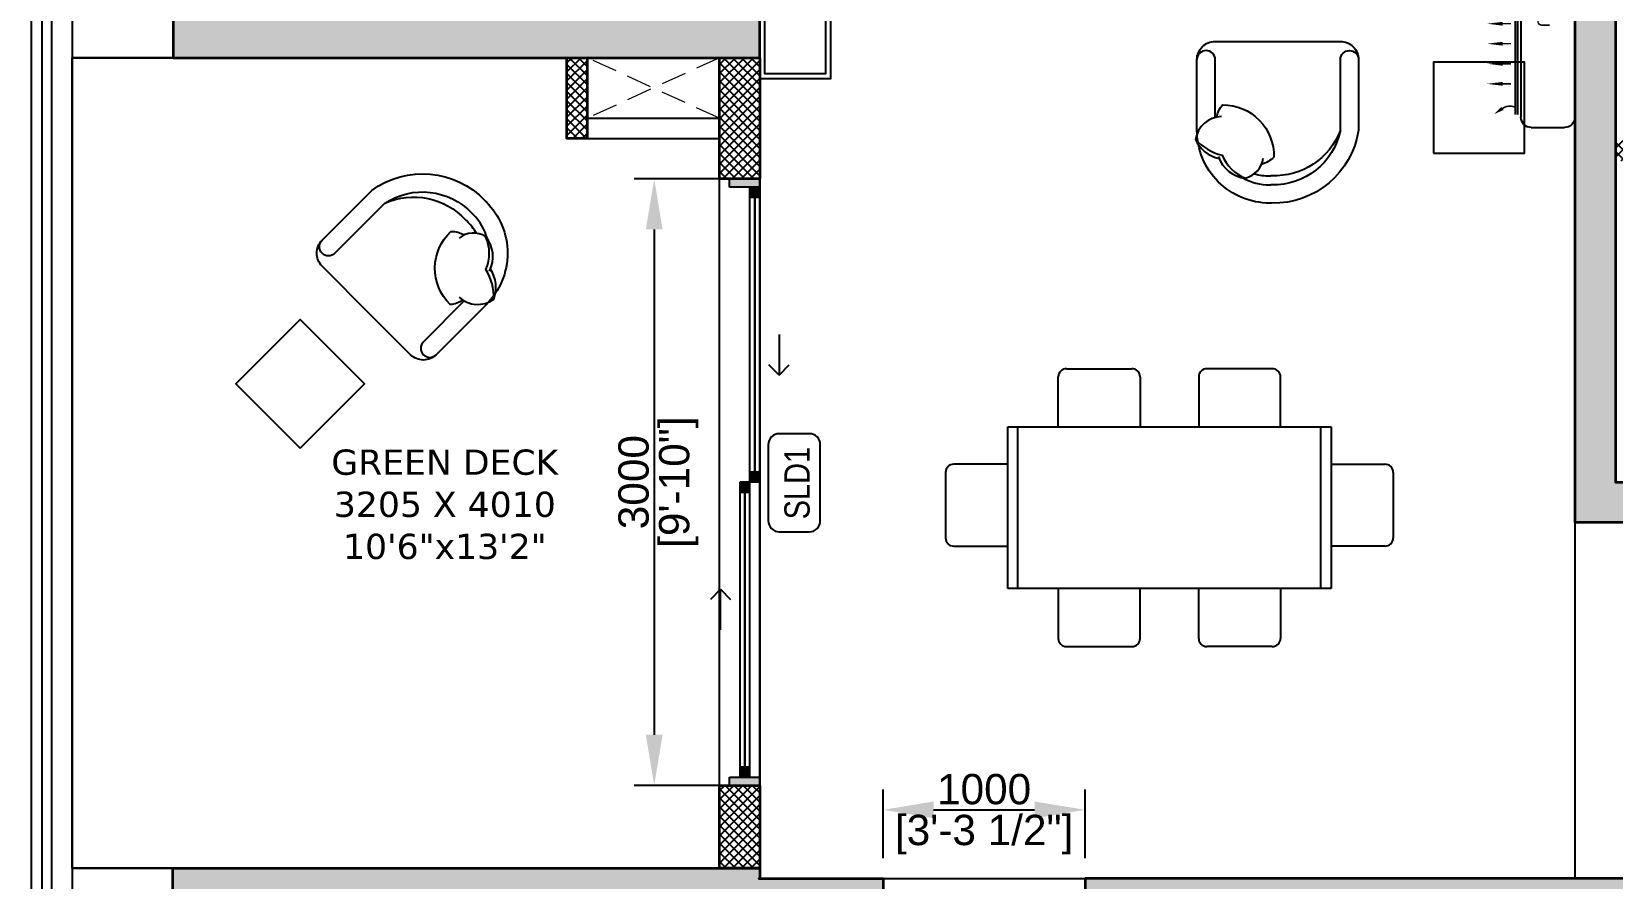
# Model space of a CAD drawing. Header units: millimetres. Extents: x 94643 to 134206, y 115494 to 180803.
# Drawn here: x 99711 to 107536, y 163878 to 168066 of the extents above; entities that cross this region are included whole.
import ezdxf
from ezdxf.enums import TextEntityAlignment as Align

# ---------------------------------------------------------------- set-up
doc = ezdxf.new("R2010")
doc.units = ezdxf.units.MM
doc.linetypes.add('( Hidden )', pattern=[0.375, 0.25, -0.125])
for name, color, linetype in [('A-1S Sofa', 253, 'Continuous'), ('A-AC', 252, 'Continuous'), ('A-Dimensions', 4, 'Continuous'), ('A-Dining Table', 253, 'Continuous'), ('A-Door', 11, 'Continuous'), ('A-Door Line', 8, 'Continuous'), ('A-Elevation 10', 8, 'Continuous'), ('A-Furniture', 8, 'Continuous'), ('A-Hatch', 252, 'Continuous'), ('A-Railing', 6, 'Continuous'), ('A-Room Boundary', 44, 'Continuous'), ('A-Shaft Line', 253, 'Continuous'), ('A-Shaft Wall', 253, 'Continuous'), ('A-Sofa Center  Table', 253, 'Continuous'), ('A-Sofa Side Table', 253, 'Continuous'), ('A-Text Main', 44, 'Continuous'), ('A-TV Unit', 252, 'Continuous')]:
    doc.layers.add(name, color=color, linetype=linetype)
doc.layers.add('A-Wall', color=240, linetype='Continuous', lineweight=35)
doc.styles.add('2024-08-29_TOWER-A$0$simplex-0.8', font='simplex.shx', dxfattribs={"width": 0.8})
doc.styles.add('3.5BHK EAST_UN-1$0$grid_text', font='verdana.ttf')
doc.styles.add('3BHK  WEST_UN-2$0$AMISH', font='arial.ttf')
doc.styles.add('ARIAL', font='ARIALN.TTF')
doc.styles.add('S', font='arial.ttf', dxfattribs={"height": 150})
doc.dimstyles.new('DIMSMALL', dxfattribs={"dimtxt": 150, "dimasz": 250, "dimexe": 100, "dimexo": 100, "dimgap": 25, "dimtad": 1, "dimdec": 0, "dimzin": 0, "dimdsep": 46, "dimtxsty": 'S', "dimcen": 0, "dimdle": 100, "dimclrd": 8, "dimclre": 8, "dimclrt": 256, "dimazin": 0, "dimtfac": 1, "dimtdec": 0, "dimtix": 1, "dimtmove": 0, "dimatfit": 3, "dimldrblk": '12_DatumFilled', "dimfxl": 1, "dimtolj": 1, "dimtzin": 0, "dimlwd": -1, "dimlwe": -1, "dimarcsym": 1})

# ---------------------------------------------------------------- blocks, each defined once
blk = doc.blocks.new('*D164')
at = {"layer": 'A-Dimensions', "color": 8, "transparency": 16777216}
for p, q in [((103925.7, 163977.6), (103925.7, 164316.5)), ((104925.7, 163977.6), (104925.7, 164316.5)), ((104175.7, 164216.5), (104675.7, 164216.5))]:
    blk.add_line(p, q, dxfattribs=at)
for points in [[(104175.7, 164258.2), (104175.7, 164174.9), (103925.7, 164216.5)], [(104675.7, 164258.2), (104675.7, 164174.9), (104925.7, 164216.5)]]:
    blk.add_solid(points, dxfattribs=at)
at = {"layer": 'Defpoints', "color": 0, "transparency": 16777216}
for p in [(104925.7, 164216.5), (103925.7, 163877.6), (104925.7, 163877.6)]:
    blk.add_point(p, dxfattribs=at)
at = {"layer": 'A-Dimensions', "lineweight": 30, "transparency": 16777216, "char_height": 150, "attachment_point": 5, "style": 'S'}
for s, insert in [('\\A1;1000', (104425.7, 164318.1)), ('\\A1;[3\'-3 1/2"]', (104425.7, 164094.4))]:
    blk.add_mtext(s, dxfattribs=dict(at, insert=insert))
blk = doc.blocks.new('12_DatumFilled')
at = {"color": 8, "linetype": 'ByBlock'}
blk.add_solid([(0, 0.577), (-1, 0), (0, -0.577)], dxfattribs=at)
blk = doc.blocks.new('*D169')
at = {"layer": 'A-Dimensions', "color": 8, "transparency": 16777216}
for p, q in [((103210.7, 167337.7), (102692.8, 167337.7)), ((102792.8, 167087.7), (102792.8, 164587.7)), ((103210.7, 164337.7), (102692.8, 164337.7))]:
    blk.add_line(p, q, dxfattribs=at)
for points in [[(102751.2, 167087.7), (102834.5, 167087.7), (102792.8, 167337.7)], [(102751.2, 164587.7), (102834.5, 164587.7), (102792.8, 164337.7)]]:
    blk.add_solid(points, dxfattribs=at)
at = {"layer": 'Defpoints', "color": 0, "transparency": 16777216}
for p in [(103310.7, 167337.7), (102792.8, 164337.7), (103310.7, 164337.7)]:
    blk.add_point(p, dxfattribs=at)
at = {"layer": 'A-Dimensions', "lineweight": 30, "transparency": 16777216, "char_height": 150, "attachment_point": 5, "rotation": 90, "style": 'S'}
for s, insert in [('\\A1;[9\'-10"]', (102914, 165837.7)), ('\\A1;3000', (102691.2, 165837.7))]:
    blk.add_mtext(s, dxfattribs=dict(at, insert=insert))
blk = doc.blocks.new('A$C8b2f540c')
at = {"layer": 'A-Door', "linetype": 'Continuous'}
for points in [[(50, 3000), (50, 2960), (200, 2960), (200, 3000)], [(200, 2960), (150, 2960), (150, 2910), (200, 2910)], [(100, 1500), (100, 1450), (150, 1450), (150, 1500)], [(150, 1500), (200, 1500), (200, 1550), (150, 1550)], [(150, 40), (150, 90), (100, 90), (100, 40)], [(50, 40), (50, 0), (200, 0), (200, 40)]]:
    blk.add_hatch(color=256, dxfattribs=at).paths.add_polyline_path(points)
for p, q in [((50, 3000), (0, 3000)), ((0, 0), (0, 3000)), ((50, 3000), (0, 3000)), ((200, 3000), (50, 3000)), ((50, 3000), (200, 3000)), ((50, 2960), (50, 3000)), ((200, 3000), (50, 3000)), ((200, 3000), (50, 3000)), ((200, 0), (200, 3000)), ((200, 3000), (200, 2960)), ((200, 2960), (50, 2960)), ((150, 2910), (150, 2960)), ((150, 2960), (200, 2960)), ((200, 2910), (150, 2910)), ((175, 2910), (175, 1550)), ((200, 2960), (200, 2910)), ((295, 2230), (295, 2030)), ((295, 2030), (245, 2080)), ((295, 2030), (345, 2080)), ((100, 1500), (100, 1450)), ((150, 1500), (100, 1500)), ((150, 1500), (150, 1550)), ((150, 1550), (200, 1550)), ((200, 1500), (150, 1500)), ((150, 1450), (150, 1500)), ((200, 1550), (200, 1500)), ((100, 1450), (150, 1450)), ((125, 90), (125, 1450)), ((5, 970), (-45, 920)), ((5, 770), (5, 970)), ((5, 970), (55, 920)), ((150, 90), (100, 90)), ((100, 90), (100, 40)), ((150, 40), (150, 90)), ((50, 0), (0, 0)), ((50, 0), (0, 0)), ((50, 40), (200, 40)), ((50, 0), (50, 40)), ((200, 0), (50, 0)), ((200, 0), (50, 0)), ((200, 0), (50, 0)), ((200, 0), (50, 0)), ((100, 40), (150, 40)), ((200, 40), (200, 0))]:
    blk.add_line(p, q, dxfattribs=at)
at = {"layer": 'A-Door', "linetype": 'Continuous', "flags": 128}
for points in [[(175, 2910), (175, 1550), (150, 1550), (150, 2910)], [(200, 2910), (200, 1550), (175, 1550), (175, 2910)], [(125, 90), (125, 1450), (100, 1450), (100, 90)], [(150, 90), (150, 1450), (125, 1450), (125, 90)]]:
    blk.add_lwpolyline(points, close=True, dxfattribs=at)
blk = doc.blocks.new('A$C81f2a20b')
at = {"layer": 'A-Dining Table', "linetype": 'Continuous'}
for p, q in [((250.1, 800), (250.1, 1046.8)), ((290.6, 1087.3), (614.6, 1087.3)), ((655.1, 1046.8), (655.1, 800)), ((944.9, 1046.8), (944.9, 800)), ((1309.4, 1087.3), (985.4, 1087.3)), ((1349.9, 800), (1349.9, 1046.8)), ((0, 0), (0, 800)), ((0, 800), (1600, 800)), ((50, 0), (50, 800)), ((1550, 0), (1550, 800)), ((1600, 800), (1600, 0)), ((-307.7, 574.2), (-307.7, 250.2)), ((0, 614.7), (-267.2, 614.7)), ((1600, 614.7), (1867.2, 614.7)), ((1907.7, 574.2), (1907.7, 250.2)), ((-267.2, 209.7), (0, 209.7)), ((1867.2, 209.7), (1600, 209.7)), ((1600, 0), (0, 0)), ((250.1, 0), (250.1, -246.8)), ((655.1, -246.8), (655.1, 0)), ((944.9, -246.8), (944.9, 0)), ((1349.9, 0), (1349.9, -246.8)), ((290.6, -287.3), (614.6, -287.3)), ((1309.4, -287.3), (985.4, -287.3))]:
    blk.add_line(p, q, dxfattribs=at)
for centre, start, end in [((290.6, 1046.8), 90, 180), ((614.6, 1046.8), 0, 90), ((985.4, 1046.8), 90, 180), ((1309.4, 1046.8), 0, 90), ((-267.2, 574.2), 90, 180), ((1867.2, 574.2), 0, 90), ((-267.2, 250.2), 180, 270), ((1867.2, 250.2), 270, 0), ((290.6, -246.8), 180, 270), ((614.6, -246.8), 270, 0), ((985.4, -246.8), 180, 270), ((1309.4, -246.8), 270, 0)]:
    blk.add_arc(centre, 40.5, start, end, dxfattribs=at)
blk = doc.blocks.new('3BHK  WEST_UN-3$0$A$Ce69b8bcf')
at = {"layer": 'A-1S Sofa'}
for points in [[(800.1, 434.8), (800.1, 90.2, -0.414214), (709.9, 0), (360.8, 0, -0.376272), (0.1, 430.3), (0.1, 434.8), (0.1, 439.3, -0.414214), (360.8, 800), (709.9, 800, -0.414214), (800.1, 709.8), (800.1, 434.8)], [(315.3, 807.4, 0.14773), (237.8, 675.6, 0.213343), (124.1, 559.4, 0.178662)], [(428.9, 678.2, 0.356772), (315.3, 807.4, 0.249542), (221.6, 690.3, -9.61688)], [(424, 709.8), (709.9, 709.8, 0.414214), (755, 754.9), (755, 754.9, 0.414214), (709.9, 800)], [(231.6, 693.8, 0.306663), (124.1, 559.4, 0.30633), (222.3, 471.5, -0.872847)], [(426.1, 700.9, -0.165541), (485.7, 673, -0.425989), (227.4, 419.8, -0.121523), (191.8, 479.9, 7.115464)], [(125.9, 573.6, 0.130591), (90.3, 439.3), (90.3, 434.8)], [(145.1, 516.2, 0.072384), (135.4, 439.3), (135.4, 434.8)], [(360.8, 90.2, -0.364589), (90.3, 430.3), (90.3, 434.8)], [(360.8, 90.2, -0.321599), (135.4, 430.3), (135.4, 434.8)], [(360.8, 90.2), (709.9, 90.2, -0.414214), (755, 45.1), (755, 45.1, -0.414214), (709.9, 0)]]:
    blk.add_lwpolyline(points, format="xyb", dxfattribs=at)
blk = doc.blocks.new('2024-08-29_TOWER-A$0$WNTG')
at = {"layer": 'A-Text Main'}
blk.add_lwpolyline([(-187.8, 246.2), (187.8, 246.2, -0.414214), (242.8, 191.2), (242.8, 43.3, -0.414214), (187.8, -11.7), (-187.8, -11.7, -0.414214), (-242.8, 43.3), (-242.8, 191.2, -0.414214)], format="xyb", close=True, dxfattribs=at)
at = {"layer": 'A-Text Main', "style": '2024-08-29_TOWER-A$0$simplex-0.8', "width": 0.8}
blk.add_attdef('WNTG', text='', height=150, dxfattribs=at).set_placement((-1.6, 43), align=Align.CENTER)
blk = doc.blocks.new('A$C0c66614e')
at = {"layer": 'A-Sofa Center  Table', "linetype": 'Continuous'}
blk.add_lwpolyline([(0, 0), (450, 0), (450, 450), (0, 450)], close=True, dxfattribs=at)
blk = doc.blocks.new('3BHK  WEST_UN-2$0$WALL MOUNTED SPLIT AC')
at = {"layer": 'A-AC'}
for p, q in [((18067.15, -8077.46), (18073.71, -8077.46)), ((18064.01, -8112.84, 0), (18064, -8079.99, 0)), ((18064.41, -8112.84, 0), (18064.41, -8079.99, 0)), ((18065.12, -8113.34), (18065.11, -8079.5)), ((18075.75, -8079.5), (18075.75, -8113.29)), ((18073.72, -8115.33), (18067.16, -8115.38))]:
    blk.add_line(p, q, dxfattribs=at)
at = {"layer": 'A-AC', "elevation": 0}
for points in [[(18059.86, -8080.11, 0, 0.75, 0), (18061.51, -8081.22, 0.75, 0.75, 0)], [(18058.43, -8086.05, 0, 0.75, 0), (18061.52, -8086.05, 0.75, 0.75, 0)], [(18058.44, -8089.99, 0, 0.75, 0), (18061.52, -8089.99, 0.75, 0.75, 0)], [(18058.44, -8093.93, 0, 0.75, 0), (18061.52, -8093.93, 0.75, 0.75, 0)], [(18058.44, -8097.86, 0, 0.75, 0), (18061.52, -8097.86, 0.75, 0.75, 0)], [(18058.44, -8101.8, 0, 0.75, 0), (18061.52, -8101.8, 0.75, 0.75, 0)], [(18058.44, -8105.74, 0, 0.75, 0), (18061.52, -8105.74, 0.75, 0.75, 0)], [(18059.87, -8112.95, 0, 0.75, 0), (18061.51, -8110.65, 0.75, 0.75, 0)]]:
    blk.add_lwpolyline(points, format="xyseb", dxfattribs=at)
at = {"layer": 'A-AC', "const_width": 0.3, "elevation": 0}
for points in [[(18061.51, -8081.22, 0.246742), (18063.87, -8081.49, -4.761831)], [(18061.51, -8110.65, -0.246742), (18063.87, -8110.38, 4.761831)]]:
    blk.add_lwpolyline(points, format="xyb", dxfattribs=at)
for points in [[(18061.52, -8086.05), (18063.17, -8086.05)], [(18061.52, -8089.99), (18063.17, -8089.99)], [(18061.52, -8093.93), (18063.17, -8093.93)], [(18061.52, -8097.86), (18063.17, -8097.86)], [(18061.52, -8101.8), (18063.17, -8101.8)], [(18061.52, -8105.74), (18063.17, -8105.74)]]:
    blk.add_lwpolyline(points, dxfattribs=at)
at = {"layer": 'A-AC'}
for centre, start, end in [((18067.15, -8079.5), 90.0082, 180.0082), ((18073.71, -8079.5), 0.0078, 90.0078), ((18067.16, -8113.34), 180.0082, 270.0082), ((18073.71, -8113.29), 270.0078, 0.0078)]:
    blk.add_arc(centre, 2.04, start, end, dxfattribs=at)
at = {"layer": 'A-AC', "style": '3BHK  WEST_UN-2$0$AMISH'}
blk.add_attdef('IDU', text='', height=2.4, rotation=90.0082, dxfattribs=at).set_placement((18070, -8096.33, 0), align=Align.MIDDLE_CENTER)
blk = doc.blocks.new('Unit-1')
at = {"layer": 'A-Hatch', "linetype": 'Continuous'}
h = blk.add_hatch(color=256, dxfattribs=at)
h.dxf.hatch_style = 1
h.paths.add_polyline_path([(3905, 15335.7), (4155, 15335.7), (4155, 16800.1), (2050.2, 16800.1), (2050.2, 16550.3), (3905, 16550.1)])
h.paths.add_polyline_path([(250, 15796), (250, 12295), (2905, 12295), (2905, 12045.7), (250, 12045.7), (250, 10820), (0, 10820), (0, 15796)])
h.paths.add_polyline_path([(5580, 12045.7), (5780, 12045.7), (5780, 16550.1), (6649.9, 16550.1), (6649.9, 16800.1), (5580, 16800.1)])
h.paths.add_polyline_path([(10800, 16550.1), (9999.9, 16550.1), (9999.9, 16800.1), (11050, 16800.1), (11050, 16550.1), (11050, 13495), (10800, 13495)])
h.paths.add_polyline_path([(6940, 12295), (6940, 12045.7), (10800, 12045.7), (10800, 11295.1), (11050, 11295.1), (11050, 12295)])
h.paths.add_polyline_path([(7140, 8082.6), (7140, 6370), (9610, 6370), (9610, 6420), (9810, 6420), (9810, 6370), (11050, 6370), (11050, 0), (10800, 0), (10800, 6170), (6940, 6170), (6940, 11045.7), (7140, 11045.7)])
h.paths.add_polyline_path([(10800, 10395.1), (11050, 10395.1), (11050, 8985.1), (10800, 8985.1)])
h.paths.add_polyline_path([(7310, 4410), (4515, 4410), (4515, 4210), (7110, 4210), (7110, 250), (6210, 250), (6210, 0), (7810, 0), (7810, 250), (7310, 250)])
h.paths.add_polyline_path([(3515, 4210), (2905, 4210), (250, 4210), (250, 3620.1), (0, 3620.1), (-0.1, 4460.1), (2905, 4460), (2905, 4410), (2900, 4410), (3515, 4410)])
h.paths.add_polyline_path([(249.9, 1820.1), (250, 250), (4515, 250), (4515, 2135), (4715, 2135), (4715, 250), (5460, 250), (5460, 0), (250, 0), (0, 0), (0, 250), (-0.1, 1820.1)])
h = blk.add_hatch(dxfattribs=at)
h.set_pattern_fill('ANSI37', color=256, scale=10)
h.set_pattern_definition([(45, (11050, 0), (-22.45064, 22.45064), []), (135, (11050, 0), (-22.45064, -22.45064), [])])
h.paths.add_polyline_path([(5580, 15585.7), (4905, 15585.7), (4905, 15335.7), (5580, 15335.7)])
h.paths.add_polyline_path([(3905, 15335.7), (3905, 12045.7), (4005, 12045.7), (4005, 15335.7)])
h.paths.add_polyline_path([(8890, 7960), (8890, 8060), (11050, 8060), (11050, 7960)])
h.paths.add_polyline_path([(7140, 8060), (8040, 8060), (8040, 7960), (7140, 7960)])
h.paths.add_polyline_path([(9610, 7960), (9810, 7960), (9810, 7170.4), (9610, 7170.4)])
h.paths.add_polyline_path([(8810, 1780), (9560, 1780), (9560, 1980), (8810, 1980)])
h.paths.add_polyline_path([(10560, 1980), (10800, 1980), (10800, 1780), (10560, 1780)])
h.paths.add_polyline_path([(7310, 1979.9), (7810, 1979.9), (7810, 1780), (7310, 1780)])
h.paths.add_polyline_path([(6210, 2134.9), (7110, 2134.9), (7110, 2035), (6210, 2035)])
h.paths.add_polyline_path([(4715, 2135), (5360, 2135), (5360, 2035), (4715, 2035)])
h.paths.add_polyline_path([(2705, 4870.1), (2905, 4870.1), (2905, 4460), (2705, 4460)])
h.paths.add_polyline_path([(2705, 8470), (2905, 8470), (2905, 7870.1), (2705, 7870.1)])
h.paths.add_polyline_path([(1950, 8470), (2050, 8470), (2050, 8070), (1950, 8070)])
h = blk.add_hatch(color=256, dxfattribs=at)
h.dxf.hatch_style = 1
h.paths.add_polyline_path([(2905, 8470), (2905, 11045.7), (2705, 11045.7), (2705, 8720), (0, 8720), (0, 8470)])
at = {"layer": 'A-Door Line', "linetype": 'Continuous'}
blk.add_lwpolyline([(3515, 4410), (4515, 4410)], dxfattribs=at)
at = {"layer": 'A-Elevation 10'}
for points in [[(-700, 1500.1), (-700, 11120.1), (0, 11120.1), (0, 10870.1), (-500, 10870.1), (-500, 1750.1), (0, 1750.1), (0, 1500.1), (-700, 1500.1)], [(0, 4460), (-500, 4460), (-500, 8470), (0, 8470)]]:
    blk.add_lwpolyline(points, dxfattribs=at)
at = {"layer": 'A-Railing'}
blk.add_lwpolyline([(-600, 1650.1), (-600, 10970.1), (0, 10970.1), (0, 11020.1), (-650, 11020.1), (-650, 1600.1), (0, 1600.1), (0, 1650.1), (-600, 1650.1)], dxfattribs=at)
at = {"layer": 'A-Room Boundary', "linetype": 'Continuous'}
for points in [[(2905, 4410), (6940, 4410), (6940, 12045.7), (2905, 12045.7)], [(2905, 4410), (6940, 4410), (6940, 12045.7), (2905, 12045.7)], [(-500, 4460), (2705, 4460), (2705, 8470), (-500, 8470)]]:
    blk.add_lwpolyline(points, close=True, dxfattribs=at)
at = {"layer": 'A-Shaft Line', "linetype": '( Hidden )', "lineweight": 0, "ltscale": 500}
for points in [[(2705, 8470), (2050, 8170)], [(2705, 8170), (2050, 8470)]]:
    blk.add_lwpolyline(points, dxfattribs=at)
at = {"layer": 'A-Shaft Wall', "linetype": 'Continuous'}
for p, q in [((2050, 8170), (2705, 8170)), ((2050, 8070), (2705, 8070))]:
    blk.add_line(p, q, dxfattribs=at)
at = {"layer": 'A-TV Unit', "ltscale": 600}
for points in [[(3254.6, 10770.5), (3255, 8365), (2905, 8365), (2905, 10770.5)], [(3229.6, 10745.5), (3230, 8390), (2930, 8390), (2929.6, 10745.5)]]:
    blk.add_lwpolyline(points, close=True, dxfattribs=at)
at = {"layer": 'A-Wall'}
for points in [[(2905, 8470), (2905, 11045.7), (2705, 11045.7), (2705, 8720), (0, 8720), (0, 8470)], [(1950, 8470), (2050, 8470), (2050, 8070), (1950, 8070)], [(2705, 8470), (2905, 8470), (2905, 7870.1), (2705, 7870.1)], [(2705, 4870.1), (2905, 4870.1), (2905, 4460), (2705, 4460)], [(3515, 4210), (2905, 4210), (250, 4210), (250, 3620.1), (0, 3620.1), (-0.1, 4460.1), (2905, 4460), (2905, 4410), (2900, 4410), (3515, 4410)], [(7310, 4410), (4515, 4410), (4515, 4210), (7110, 4210), (7110, 250), (6210, 250), (6210, 0), (7810, 0), (7810, 250), (7310, 250)]]:
    blk.add_lwpolyline(points, close=True, dxfattribs=at)
blk.add_lwpolyline([(7140, 8082.6), (7140, 6370), (9610, 6370), (9610, 6420), (9810, 6420), (9810, 6370), (11050, 6370), (11050, 0), (10800, 0), (10800, 6170), (6940, 6170), (6940, 11045.7), (7140, 11045.7), (7140, 8082.6)], dxfattribs=at)
at = {"layer": 'A-1S Sofa', "ltscale": 600}
for p, rotation in [((5868.7, 7750.3), 90), ((1239.5, 8068.4), 224.999999925388)]:
    blk.add_blockref('3BHK  WEST_UN-3$0$A$Ce69b8bcf', p, dxfattribs=dict(at, rotation=rotation))
at = {"layer": 'A-AC'}
ref = blk.add_blockref('3BHK  WEST_UN-2$0$WALL MOUNTED SPLIT AC', (-448066.7, -195203.2), dxfattribs=dict(at, xscale=-25.17221723757713, yscale=25.17221723757713, zscale=25.17221723757713, rotation=180))
ref.add_attrib('IDU', 'IDU', dxfattribs={"layer": 'A-Furniture', "height": 60.41, "rotation": 269.99177, "style": '3BHK  WEST_UN-2$0$AMISH'}).set_placement((6783.9, 8693.3, 0), align=Align.MIDDLE_CENTER)
at = {"layer": 'A-Dining Table', "linetype": 'Continuous'}
blk.add_blockref('A$C81f2a20b', (4132.3, 5844.1), dxfattribs=at)
at = {"layer": 'A-Door', "linetype": 'Continuous'}
blk.add_blockref('A$C8b2f540c', (2705, 4870.1), dxfattribs=at)
at = {"layer": 'A-Sofa Center  Table', "linetype": 'Continuous', "rotation": 45.00000000030663}
blk.add_blockref('A$C0c66614e', (628.9, 6538), dxfattribs=at)
at = {"layer": 'A-Sofa Side Table', "linetype": 'Continuous'}
blk.add_blockref('A$C0c66614e', (6240, 7997.1), dxfattribs=at)
at = {"layer": 'A-Text Main'}
ref = blk.add_blockref('2024-08-29_TOWER-A$0$WNTG', (2957.9, 6367), dxfattribs=dict(at, xscale=-1, rotation=270))
ref.add_attrib('WNTG', 'SLD1', dxfattribs={"height": 125, "rotation": 90, "style": 'ARIAL'}).set_placement((3151.4, 6365.4), align=Align.CENTER)
at = {"layer": 'A-Text Main', "linetype": 'Continuous', "insert": (1345.5, 6259.5), "char_height": 125, "width": 1167.553, "attachment_point": 5, "style": '3.5BHK EAST_UN-1$0$grid_text'}
blk.add_mtext('GREEN DECK\\P3205 X 4010\\P10\'6"x13\'2"', dxfattribs=at)

msp = doc.modelspace()

# ---------------------------------------------------------------- dimensions: what is measured, and where the dimension line sits
at = {"layer": 'A-Dimensions', "lineweight": 30}
dim = msp.add_linear_dim(base=(102792.8, 164337.7), p1=(103310.7, 167337.7), p2=(103310.7, 164337.7), angle=90, dimstyle='DIMSMALL', override={"dimpost": '\\X'}, dxfattribs=at)
dim.commit()
dim.dimension.update_dxf_attribs({"geometry": '*D169', "text_midpoint": (102792.8, 165837.7)})
dim = msp.add_linear_dim(base=(104925.7, 164216.5), p1=(103925.7, 163877.6), p2=(104925.7, 163877.6), dimstyle='DIMSMALL', override={"dimpost": '\\X'}, dxfattribs=at)
dim.commit()
dim.dimension.update_dxf_attribs({"geometry": '*D164', "text_midpoint": (104425.7, 164216.5)})

# ---------------------------------------------------------------- next in the draw order: block references
at = {"linetype": 'Continuous'}
msp.add_blockref('Unit-1', (100410.7, 159467.6), dxfattribs=at)

doc.saveas('drawing.dxf')
